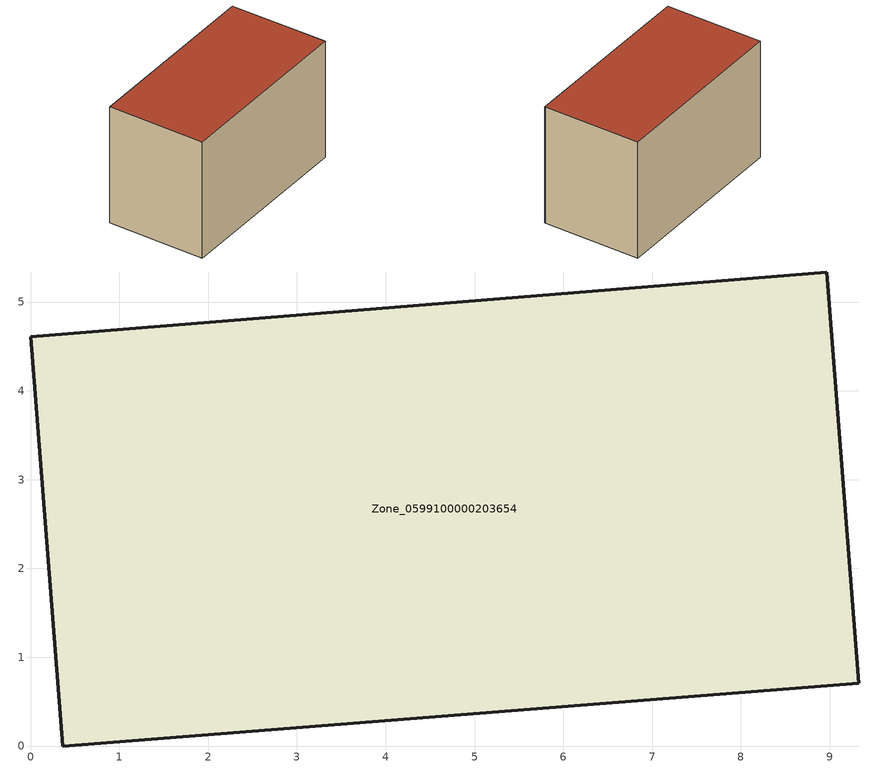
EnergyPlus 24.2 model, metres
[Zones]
Zone_0599100000203654
 floor ground (C_G): 8.97,5.34 9.32,0.78 9.33,0.71 0.36,0 0,4.61 z0
 wall outside (C_F): 9.32,0.78 8.97,5.34 0,4.61 0.36,0 9.33,0.71 9.32,0.78 z0:5.74
 roof outside (C_R): 0.36,0 9.33,0.71 9.32,0.78 8.97,5.34 0,4.61 z5.74
[BUILDING]
Pand.0599100000203654: North Axis=0; Terrain=City; Loads Convergence Tolerance Value=0.04; Temperature Convergence Tolerance Value=0.4; Solar Distribution=FullExterior; Maximum Number of Warmup Days=25; Minimum Number of Warmup Days=1
[Site:Location]
Rotterdam.The.Hague.AP_ZH_NLD Design_Conditions: Latitude=51.96; Longitude=4.45; Time Zone=1; Elevation=-4.5
[SITE:GROUNDTEMPERATURE:BUILDINGSURFACE]
18, 18, 18, 18, 18, 18, 18, 18, 18, 18, 18, 18
[MATERIAL] Thermal Absorptance=0.9; Solar Absorptance=0.7; Visible Absorptance=0.7
Name | Roughness | Thickness | Conductivity | Density | Specific Heat
G.TI.1946-1964 | MediumSmooth | 0.15 | 1 | 540 | 1210
F.TI.1946-1964 | Rough | 0.3 | 0.857143 | 1920 | 840
R.TI.1946-1964 | MediumRough | 0.2 | 0.277778 | 1500 | 1000
[CONSTRUCTION]
C_G: G.TI.1946-1964
C_F: F.TI.1946-1964
C_R: R.TI.1946-1964
[ZONE]
Zone_0599100000203654: Type=1; Multiplier=1; Ceiling Height=Autocalculate; Volume=Autocalculate; Floor Area=autocalculate; Part of Total Floor Area=Yes
[ZONEINFILTRATION:DESIGNFLOWRATE]
Infil_Zone_0599100000203654: Zone or ZoneList or Space or SpaceList=Zone_0599100000203654; Schedule=AlwaysOn; Design Flow Rate Calculation Method=Flow/Area; Flow Rate per Floor Area=0.003; Constant Term Coefficient=1; Temperature Term Coefficient=0; Velocity Term Coefficient=0; Velocity Squared Term Coefficient=0
[HVACTEMPLATE:ZONE:IDEALLOADSAIRSYSTEM]
Zone_0599100000203654: Maximum Heating Supply Air Temperature=50; Minimum Cooling Supply Air Temperature=13; Maximum Heating Supply Air Humidity Ratio=0.0156; Minimum Cooling Supply Air Humidity Ratio=0.0077; Heating Limit=NoLimit; Cooling Limit=NoLimit; Dehumidification Control Type=ConstantSensibleHeatRatio; Cooling Sensible Heat Ratio=0.7; Dehumidification Setpoint=60; Humidification Control Type=None; Humidification Setpoint=30; Outdoor Air Method=None; Outdoor Air Flow Rate per Person=0.00944; Outdoor Air Flow Rate per Zone Floor Area=0; Outdoor Air Flow Rate per Zone=0; Demand Controlled Ventilation Type=None; Outdoor Air Economizer Type=NoEconomizer; Heat Recovery Type=None; Sensible Heat Recovery Effectiveness=0.7; Latent Heat Recovery Effectiveness=0.65
[ZONECONTROL:THERMOSTAT]
ThermostatControl_Zone_0599100000203654: Zone or ZoneList=Zone_0599100000203654; Control Type Schedule=DualSetpointControlType; Control 1=Thermostat_Zone_0599100000203654; Temperature Difference Between Cutout And Setpoint=0
[THERMOSTATSETPOINT:DUALSETPOINT]
Thermostat_Zone_0599100000203654: Heating Setpoint Temperature Schedule=HeatingSetpoint_Zone_0599100000203654; Cooling Setpoint Temperature Schedule=CoolingSetpoint_Zone_0599100000203654
[SCHEDULE:COMPACT]
HeatingSetpoint_Zone_0599100000203654: Through: 12/31, For: AllDays, Until: 24:00, 21
CoolingSetpoint_Zone_0599100000203654: Through: 12/31, For: AllDays, Until: 24:00, 24
DualSetpointControlType: Through: 12/31, For: AllDays, Until: 24:00, 4
AlwaysOn: Through: 12/31, For: AllDays, Until: 24:00, 1
